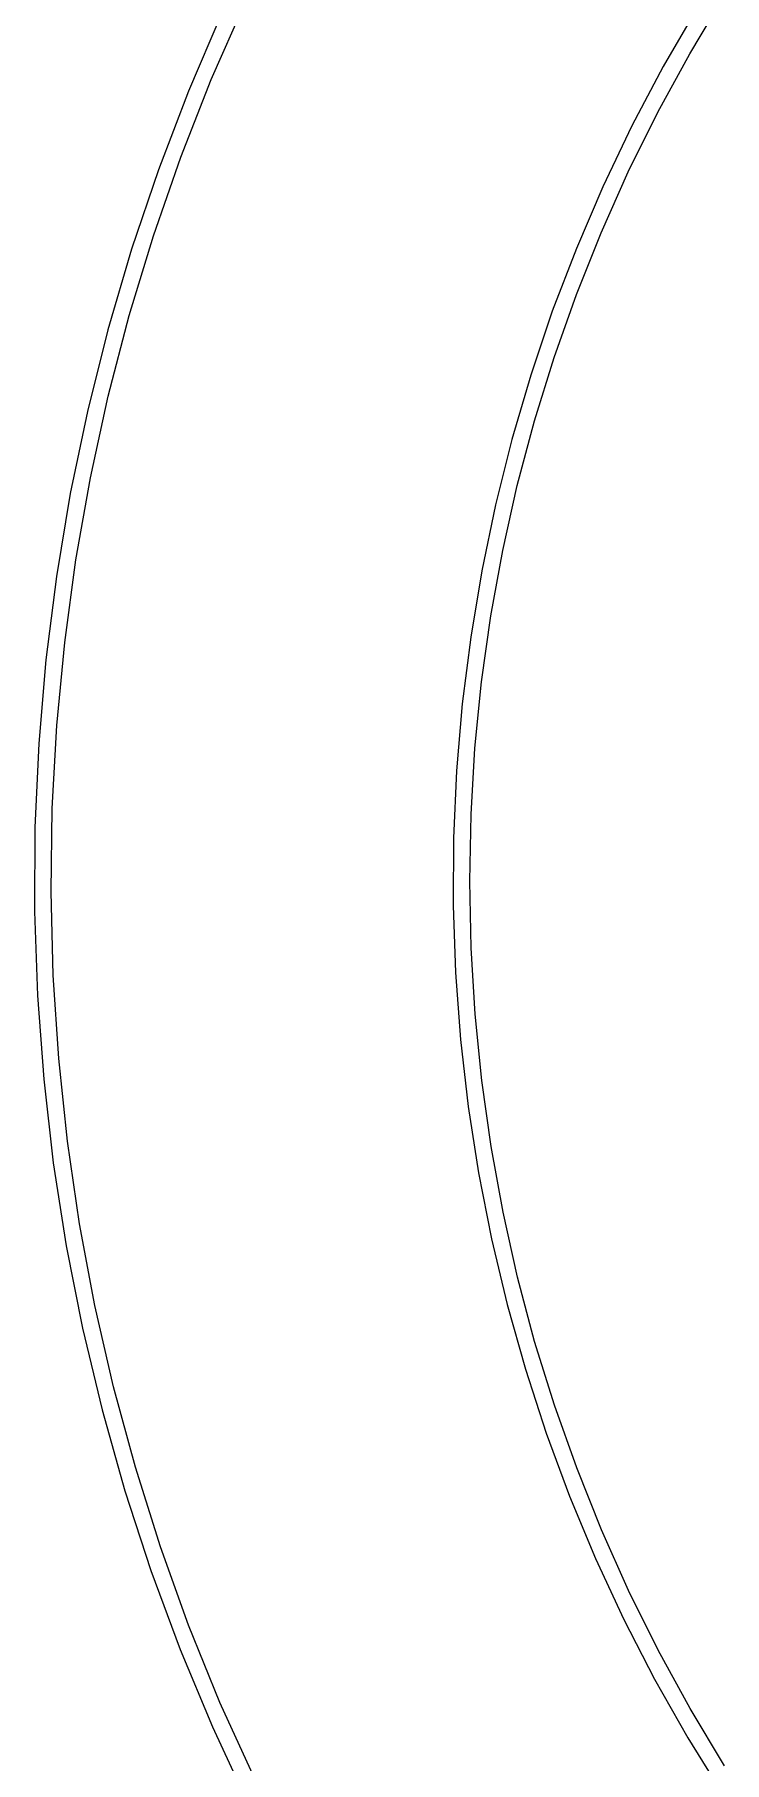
# Model space of a CAD drawing. Header units: millimetres. Extents: x -22227 to 20164, y 15335 to 61747.
# Drawn here: x -5869.4 to -5787, y 61141.6 to 61348.1 of the extents above; entities that cross this region are included whole.
import ezdxf

# ---------------------------------------------------------------- set-up
doc = ezdxf.new("R2010")
doc.units = ezdxf.units.MM
doc.layers.add('M-EQPM', color=7, linetype='Continuous', lineweight=5)

# ---------------------------------------------------------------- blocks, each defined once
blk = doc.blocks.new('DanNong_VRV - OD-A-1-1235631-MẶT BẰNG BỐ TRÍ THIẾT BỊ')
at = {"layer": 'M-EQPM', "flags": 128}
for points in [[(-16.13, 291.81), (-20.09, 282.58), (-23.68, 273.2), (-26.89, 263.69), (-29.71, 254.06), (-32.15, 244.32), (-34.2, 234.49), (-35.85, 224.59), (-37.11, 214.63), (-37.96, 204.63), (-38.42, 194.6), (-38.47, 184.56), (-38.13, 174.52), (-37.38, 164.51), (-36.23, 154.54), (-34.68, 144.62), (-32.74, 134.77), (-30.41, 125.01), (-27.69, 115.34), (-24.58, 105.8), (-21.09, 96.38), (-17.23, 87.11), (-13.01, 78.01)], [(-12.22, 80.97), (-16.33, 90.04), (-20.07, 99.27), (-23.44, 108.64), (-26.43, 118.14), (-29.05, 127.75), (-31.27, 137.46), (-33.11, 147.25), (-34.55, 157.1), (-35.59, 167), (-36.24, 176.94), (-36.5, 186.9), (-36.35, 196.86), (-35.81, 206.8), (-34.86, 216.72), (-33.53, 226.59), (-31.8, 236.39), (-29.67, 246.12), (-27.17, 255.76), (-24.27, 265.29), (-21, 274.7), (-17.36, 283.97), (-13.34, 293.08)], [(40.66, 292.49), (36.63, 285.54), (32.88, 278.43), (29.41, 271.17), (26.24, 263.78), (23.37, 256.28), (20.8, 248.66), (18.54, 240.94), (16.58, 233.14), (14.94, 225.27), (13.62, 217.34), (12.62, 209.37), (11.93, 201.36), (11.56, 193.33), (11.52, 185.29), (11.8, 177.25), (12.4, 169.24), (13.32, 161.25), (14.56, 153.31), (16.11, 145.42), (17.98, 137.6), (20.16, 129.86), (22.65, 122.22), (25.44, 114.68), (28.53, 107.25), (31.91, 99.96), (35.59, 92.81), (39.55, 85.81), (43.78, 78.98)], [(43.92, 82.47), (39.83, 89.3), (36.01, 96.28), (32.48, 103.41), (29.23, 110.68), (26.28, 118.07), (23.62, 125.57), (21.26, 133.18), (19.22, 140.87), (17.48, 148.63), (16.05, 156.47), (14.94, 164.35), (14.14, 172.27), (13.66, 180.21), (13.5, 188.17), (13.66, 196.13), (14.13, 204.07), (14.92, 211.99), (16.03, 219.87), (17.46, 227.71), (19.19, 235.47), (21.24, 243.17), (23.59, 250.77), (26.24, 258.27), (29.19, 265.67), (32.43, 272.94), (35.96, 280.07), (39.78, 287.06), (43.87, 293.88)]]:
    blk.add_lwpolyline(points, dxfattribs=at)
blk = doc.blocks.new('DanNong_VRV - OD-A-1-V165-MẶT BẰNG BỐ TRÍ THIẾT BỊ')
at = {"layer": 'M-EQPM', "flags": 128}
for points in [[(-16.13, 291.81), (-20.09, 282.58), (-23.68, 273.2), (-26.89, 263.69), (-29.71, 254.06), (-32.15, 244.32), (-34.2, 234.49), (-35.85, 224.59), (-37.11, 214.63), (-37.96, 204.63), (-38.42, 194.6), (-38.47, 184.56), (-38.13, 174.52), (-37.38, 164.51), (-36.23, 154.54), (-34.68, 144.62), (-32.74, 134.77), (-30.41, 125.01), (-27.69, 115.34), (-24.58, 105.8), (-21.09, 96.38), (-17.23, 87.11), (-13.01, 78.01)], [(-12.22, 80.97), (-16.33, 90.04), (-20.07, 99.27), (-23.44, 108.64), (-26.43, 118.14), (-29.05, 127.75), (-31.27, 137.46), (-33.11, 147.25), (-34.55, 157.1), (-35.59, 167), (-36.24, 176.94), (-36.5, 186.9), (-36.35, 196.86), (-35.81, 206.8), (-34.86, 216.72), (-33.53, 226.59), (-31.8, 236.39), (-29.67, 246.12), (-27.17, 255.76), (-24.27, 265.29), (-21, 274.7), (-17.36, 283.97), (-13.34, 293.08)], [(40.66, 292.49), (36.63, 285.54), (32.88, 278.43), (29.41, 271.17), (26.24, 263.78), (23.37, 256.28), (20.8, 248.66), (18.54, 240.94), (16.58, 233.14), (14.94, 225.27), (13.62, 217.34), (12.62, 209.37), (11.93, 201.36), (11.56, 193.33), (11.52, 185.29), (11.8, 177.25), (12.4, 169.24), (13.32, 161.25), (14.56, 153.31), (16.11, 145.42), (17.98, 137.6), (20.16, 129.86), (22.65, 122.22), (25.44, 114.68), (28.53, 107.25), (31.91, 99.96), (35.59, 92.81), (39.55, 85.81), (43.78, 78.98)], [(43.92, 82.47), (39.83, 89.3), (36.01, 96.28), (32.48, 103.41), (29.23, 110.68), (26.28, 118.07), (23.62, 125.57), (21.26, 133.18), (19.22, 140.87), (17.48, 148.63), (16.05, 156.47), (14.94, 164.35), (14.14, 172.27), (13.66, 180.21), (13.5, 188.17), (13.66, 196.13), (14.13, 204.07), (14.92, 211.99), (16.03, 219.87), (17.46, 227.71), (19.19, 235.47), (21.24, 243.17), (23.59, 250.77), (26.24, 258.27), (29.19, 265.67), (32.43, 272.94), (35.96, 280.07), (39.78, 287.06), (43.87, 293.88)]]:
    blk.add_lwpolyline(points, dxfattribs=at)
blk = doc.blocks.new('DanNong_VRV - OD-A-1-V174-MẶT BẰNG BỐ TRÍ THIẾT BỊ')
at = {"layer": 'M-EQPM', "flags": 128}
for points in [[(-16.13, 291.81), (-20.09, 282.58), (-23.68, 273.2), (-26.89, 263.69), (-29.71, 254.06), (-32.15, 244.32), (-34.2, 234.49), (-35.85, 224.59), (-37.11, 214.63), (-37.96, 204.63), (-38.42, 194.6), (-38.47, 184.56), (-38.13, 174.52), (-37.38, 164.51), (-36.23, 154.54), (-34.68, 144.62), (-32.74, 134.77), (-30.41, 125.01), (-27.69, 115.34), (-24.58, 105.8), (-21.09, 96.38), (-17.23, 87.11), (-13.01, 78.01)], [(-16.13, 291.81), (-20.09, 282.58), (-23.68, 273.2), (-26.89, 263.69), (-29.71, 254.06), (-32.15, 244.32), (-34.2, 234.49), (-35.85, 224.59), (-37.11, 214.63), (-37.96, 204.63), (-38.42, 194.6), (-38.47, 184.56), (-38.13, 174.52), (-37.38, 164.51), (-36.23, 154.54), (-34.68, 144.62), (-32.74, 134.77), (-30.41, 125.01), (-27.69, 115.34), (-24.58, 105.8), (-21.09, 96.38), (-17.23, 87.11), (-13.01, 78.01)], [(-12.22, 80.97), (-16.33, 90.04), (-20.07, 99.27), (-23.44, 108.64), (-26.43, 118.14), (-29.05, 127.75), (-31.27, 137.46), (-33.11, 147.25), (-34.55, 157.1), (-35.59, 167), (-36.24, 176.94), (-36.5, 186.9), (-36.35, 196.86), (-35.81, 206.8), (-34.86, 216.72), (-33.53, 226.59), (-31.8, 236.39), (-29.67, 246.12), (-27.17, 255.76), (-24.27, 265.29), (-21, 274.7), (-17.36, 283.97), (-13.34, 293.08)], [(-12.22, 80.97), (-16.33, 90.04), (-20.07, 99.27), (-23.44, 108.64), (-26.43, 118.14), (-29.05, 127.75), (-31.27, 137.46), (-33.11, 147.25), (-34.55, 157.1), (-35.59, 167), (-36.24, 176.94), (-36.5, 186.9), (-36.35, 196.86), (-35.81, 206.8), (-34.86, 216.72), (-33.53, 226.59), (-31.8, 236.39), (-29.67, 246.12), (-27.17, 255.76), (-24.27, 265.29), (-21, 274.7), (-17.36, 283.97), (-13.34, 293.08)], [(40.66, 292.49), (36.63, 285.54), (32.88, 278.43), (29.41, 271.17), (26.24, 263.78), (23.37, 256.28), (20.8, 248.66), (18.54, 240.94), (16.58, 233.14), (14.94, 225.27), (13.62, 217.34), (12.62, 209.37), (11.93, 201.36), (11.56, 193.33), (11.52, 185.29), (11.8, 177.25), (12.4, 169.24), (13.32, 161.25), (14.56, 153.31), (16.11, 145.42), (17.98, 137.6), (20.16, 129.86), (22.65, 122.22), (25.44, 114.68), (28.53, 107.25), (31.91, 99.96), (35.59, 92.81), (39.55, 85.81), (43.78, 78.98)], [(40.66, 292.49), (36.63, 285.54), (32.88, 278.43), (29.41, 271.17), (26.24, 263.78), (23.37, 256.28), (20.8, 248.66), (18.54, 240.94), (16.58, 233.14), (14.94, 225.27), (13.62, 217.34), (12.62, 209.37), (11.93, 201.36), (11.56, 193.33), (11.52, 185.29), (11.8, 177.25), (12.4, 169.24), (13.32, 161.25), (14.56, 153.31), (16.11, 145.42), (17.98, 137.6), (20.16, 129.86), (22.65, 122.22), (25.44, 114.68), (28.53, 107.25), (31.91, 99.96), (35.59, 92.81), (39.55, 85.81), (43.78, 78.98)], [(43.92, 82.47), (39.83, 89.3), (36.01, 96.28), (32.48, 103.41), (29.23, 110.68), (26.28, 118.07), (23.62, 125.57), (21.26, 133.18), (19.22, 140.87), (17.48, 148.63), (16.05, 156.47), (14.94, 164.35), (14.14, 172.27), (13.66, 180.21), (13.5, 188.17), (13.66, 196.13), (14.13, 204.07), (14.92, 211.99), (16.03, 219.87), (17.46, 227.71), (19.19, 235.47), (21.24, 243.17), (23.59, 250.77), (26.24, 258.27), (29.19, 265.67), (32.43, 272.94), (35.96, 280.07), (39.78, 287.06), (43.87, 293.88)], [(43.92, 82.47), (39.83, 89.3), (36.01, 96.28), (32.48, 103.41), (29.23, 110.68), (26.28, 118.07), (23.62, 125.57), (21.26, 133.18), (19.22, 140.87), (17.48, 148.63), (16.05, 156.47), (14.94, 164.35), (14.14, 172.27), (13.66, 180.21), (13.5, 188.17), (13.66, 196.13), (14.13, 204.07), (14.92, 211.99), (16.03, 219.87), (17.46, 227.71), (19.19, 235.47), (21.24, 243.17), (23.59, 250.77), (26.24, 258.27), (29.19, 265.67), (32.43, 272.94), (35.96, 280.07), (39.78, 287.06), (43.87, 293.88)]]:
    blk.add_lwpolyline(points, dxfattribs=at)
blk = doc.blocks.new('DanNong_VRV - OD-A-1-V179-MẶT BẰNG BỐ TRÍ THIẾT BỊ')
at = {"layer": 'M-EQPM', "flags": 128}
for points in [[(-16.13, 291.81), (-20.09, 282.58), (-23.68, 273.2), (-26.89, 263.69), (-29.71, 254.06), (-32.15, 244.32), (-34.2, 234.49), (-35.85, 224.59), (-37.11, 214.63), (-37.96, 204.63), (-38.42, 194.6), (-38.47, 184.56), (-38.13, 174.52), (-37.38, 164.51), (-36.23, 154.54), (-34.68, 144.62), (-32.74, 134.77), (-30.41, 125.01), (-27.69, 115.34), (-24.58, 105.8), (-21.09, 96.38), (-17.23, 87.11), (-13.01, 78.01)], [(-16.13, 291.81), (-20.09, 282.58), (-23.68, 273.2), (-26.89, 263.69), (-29.71, 254.06), (-32.15, 244.32), (-34.2, 234.49), (-35.85, 224.59), (-37.11, 214.63), (-37.96, 204.63), (-38.42, 194.6), (-38.47, 184.56), (-38.13, 174.52), (-37.38, 164.51), (-36.23, 154.54), (-34.68, 144.62), (-32.74, 134.77), (-30.41, 125.01), (-27.69, 115.34), (-24.58, 105.8), (-21.09, 96.38), (-17.23, 87.11), (-13.01, 78.01)], [(-12.22, 80.97), (-16.33, 90.04), (-20.07, 99.27), (-23.44, 108.64), (-26.43, 118.14), (-29.05, 127.75), (-31.27, 137.46), (-33.11, 147.25), (-34.55, 157.1), (-35.59, 167), (-36.24, 176.94), (-36.5, 186.9), (-36.35, 196.86), (-35.81, 206.8), (-34.86, 216.72), (-33.53, 226.59), (-31.8, 236.39), (-29.67, 246.12), (-27.17, 255.76), (-24.27, 265.29), (-21, 274.7), (-17.36, 283.97), (-13.34, 293.08)], [(-12.22, 80.97), (-16.33, 90.04), (-20.07, 99.27), (-23.44, 108.64), (-26.43, 118.14), (-29.05, 127.75), (-31.27, 137.46), (-33.11, 147.25), (-34.55, 157.1), (-35.59, 167), (-36.24, 176.94), (-36.5, 186.9), (-36.35, 196.86), (-35.81, 206.8), (-34.86, 216.72), (-33.53, 226.59), (-31.8, 236.39), (-29.67, 246.12), (-27.17, 255.76), (-24.27, 265.29), (-21, 274.7), (-17.36, 283.97), (-13.34, 293.08)], [(40.66, 292.49), (36.63, 285.54), (32.88, 278.43), (29.41, 271.17), (26.24, 263.78), (23.37, 256.28), (20.8, 248.66), (18.54, 240.94), (16.58, 233.14), (14.94, 225.27), (13.62, 217.34), (12.62, 209.37), (11.93, 201.36), (11.56, 193.33), (11.52, 185.29), (11.8, 177.25), (12.4, 169.24), (13.32, 161.25), (14.56, 153.31), (16.11, 145.42), (17.98, 137.6), (20.16, 129.86), (22.65, 122.22), (25.44, 114.68), (28.53, 107.25), (31.91, 99.96), (35.59, 92.81), (39.55, 85.81), (43.78, 78.98)], [(40.66, 292.49), (36.63, 285.54), (32.88, 278.43), (29.41, 271.17), (26.24, 263.78), (23.37, 256.28), (20.8, 248.66), (18.54, 240.94), (16.58, 233.14), (14.94, 225.27), (13.62, 217.34), (12.62, 209.37), (11.93, 201.36), (11.56, 193.33), (11.52, 185.29), (11.8, 177.25), (12.4, 169.24), (13.32, 161.25), (14.56, 153.31), (16.11, 145.42), (17.98, 137.6), (20.16, 129.86), (22.65, 122.22), (25.44, 114.68), (28.53, 107.25), (31.91, 99.96), (35.59, 92.81), (39.55, 85.81), (43.78, 78.98)], [(43.92, 82.47), (39.83, 89.3), (36.01, 96.28), (32.48, 103.41), (29.23, 110.68), (26.28, 118.07), (23.62, 125.57), (21.26, 133.18), (19.22, 140.87), (17.48, 148.63), (16.05, 156.47), (14.94, 164.35), (14.14, 172.27), (13.66, 180.21), (13.5, 188.17), (13.66, 196.13), (14.13, 204.07), (14.92, 211.99), (16.03, 219.87), (17.46, 227.71), (19.19, 235.47), (21.24, 243.17), (23.59, 250.77), (26.24, 258.27), (29.19, 265.67), (32.43, 272.94), (35.96, 280.07), (39.78, 287.06), (43.87, 293.88)], [(43.92, 82.47), (39.83, 89.3), (36.01, 96.28), (32.48, 103.41), (29.23, 110.68), (26.28, 118.07), (23.62, 125.57), (21.26, 133.18), (19.22, 140.87), (17.48, 148.63), (16.05, 156.47), (14.94, 164.35), (14.14, 172.27), (13.66, 180.21), (13.5, 188.17), (13.66, 196.13), (14.13, 204.07), (14.92, 211.99), (16.03, 219.87), (17.46, 227.71), (19.19, 235.47), (21.24, 243.17), (23.59, 250.77), (26.24, 258.27), (29.19, 265.67), (32.43, 272.94), (35.96, 280.07), (39.78, 287.06), (43.87, 293.88)]]:
    blk.add_lwpolyline(points, dxfattribs=at)
blk = doc.blocks.new('AK-SGS-M3-Hrvt_rvt-1-MẶT BẰNG BỐ TRÍ THIẾT BỊ')
at = {"layer": 'M-EQPM', "lineweight": 9}
for name in ['DanNong_VRV - OD-A-1-1235631-MẶT BẰNG BỐ TRÍ THIẾT BỊ', 'DanNong_VRV - OD-A-1-V165-MẶT BẰNG BỐ TRÍ THIẾT BỊ', 'DanNong_VRV - OD-A-1-V174-MẶT BẰNG BỐ TRÍ THIẾT BỊ', 'DanNong_VRV - OD-A-1-V179-MẶT BẰNG BỐ TRÍ THIẾT BỊ']:
    blk.add_blockref(name, (-5830.9, 61058.71), dxfattribs=at)

msp = doc.modelspace()

# ---------------------------------------------------------------- block references
at = {"lineweight": 5}
msp.add_blockref('AK-SGS-M3-Hrvt_rvt-1-MẶT BẰNG BỐ TRÍ THIẾT BỊ', (0, 0), dxfattribs=at)

doc.saveas('drawing.dxf')
